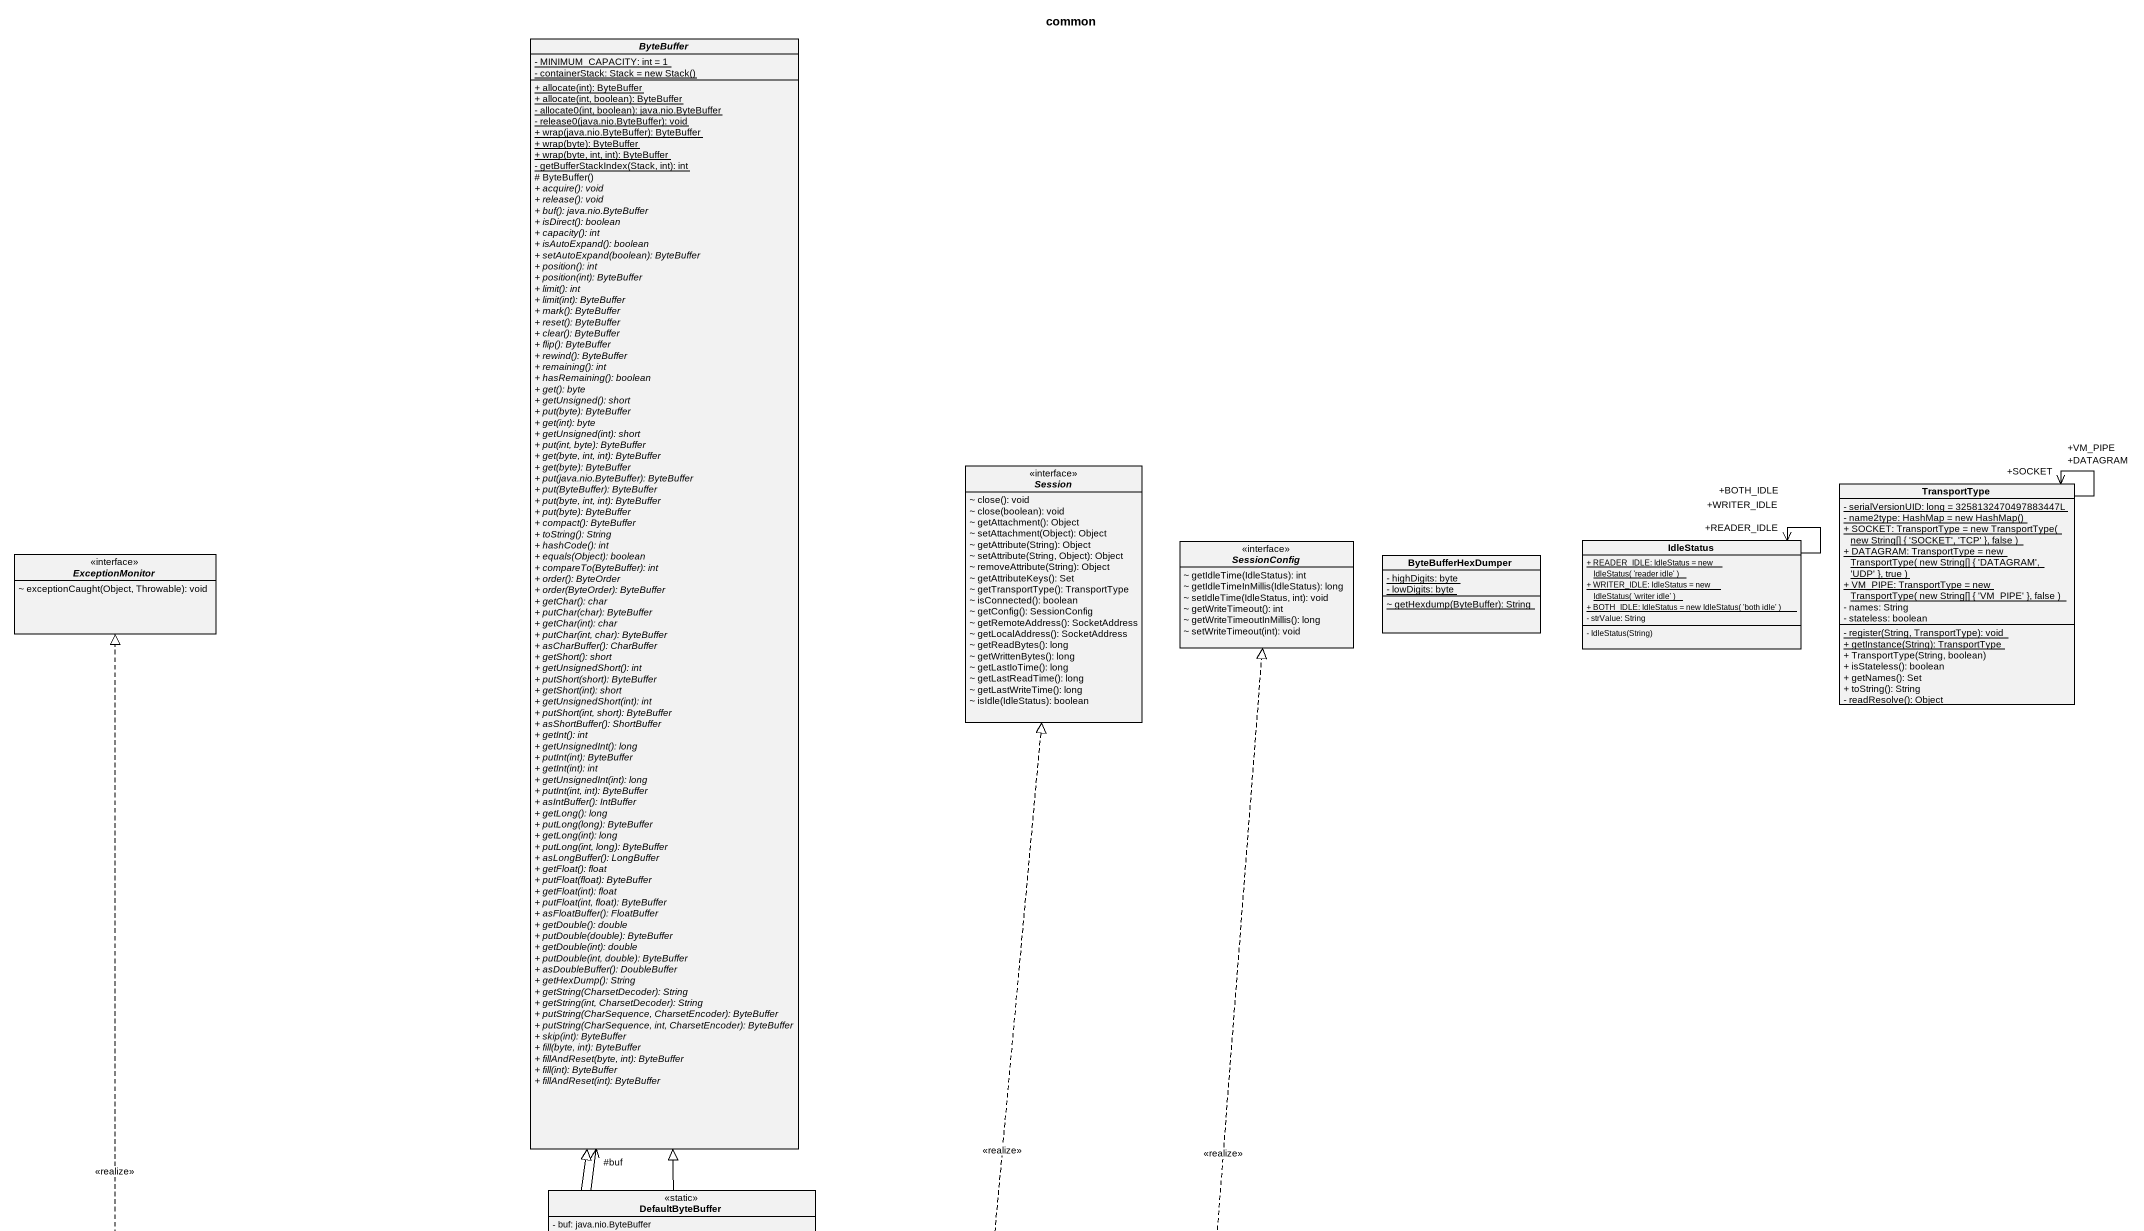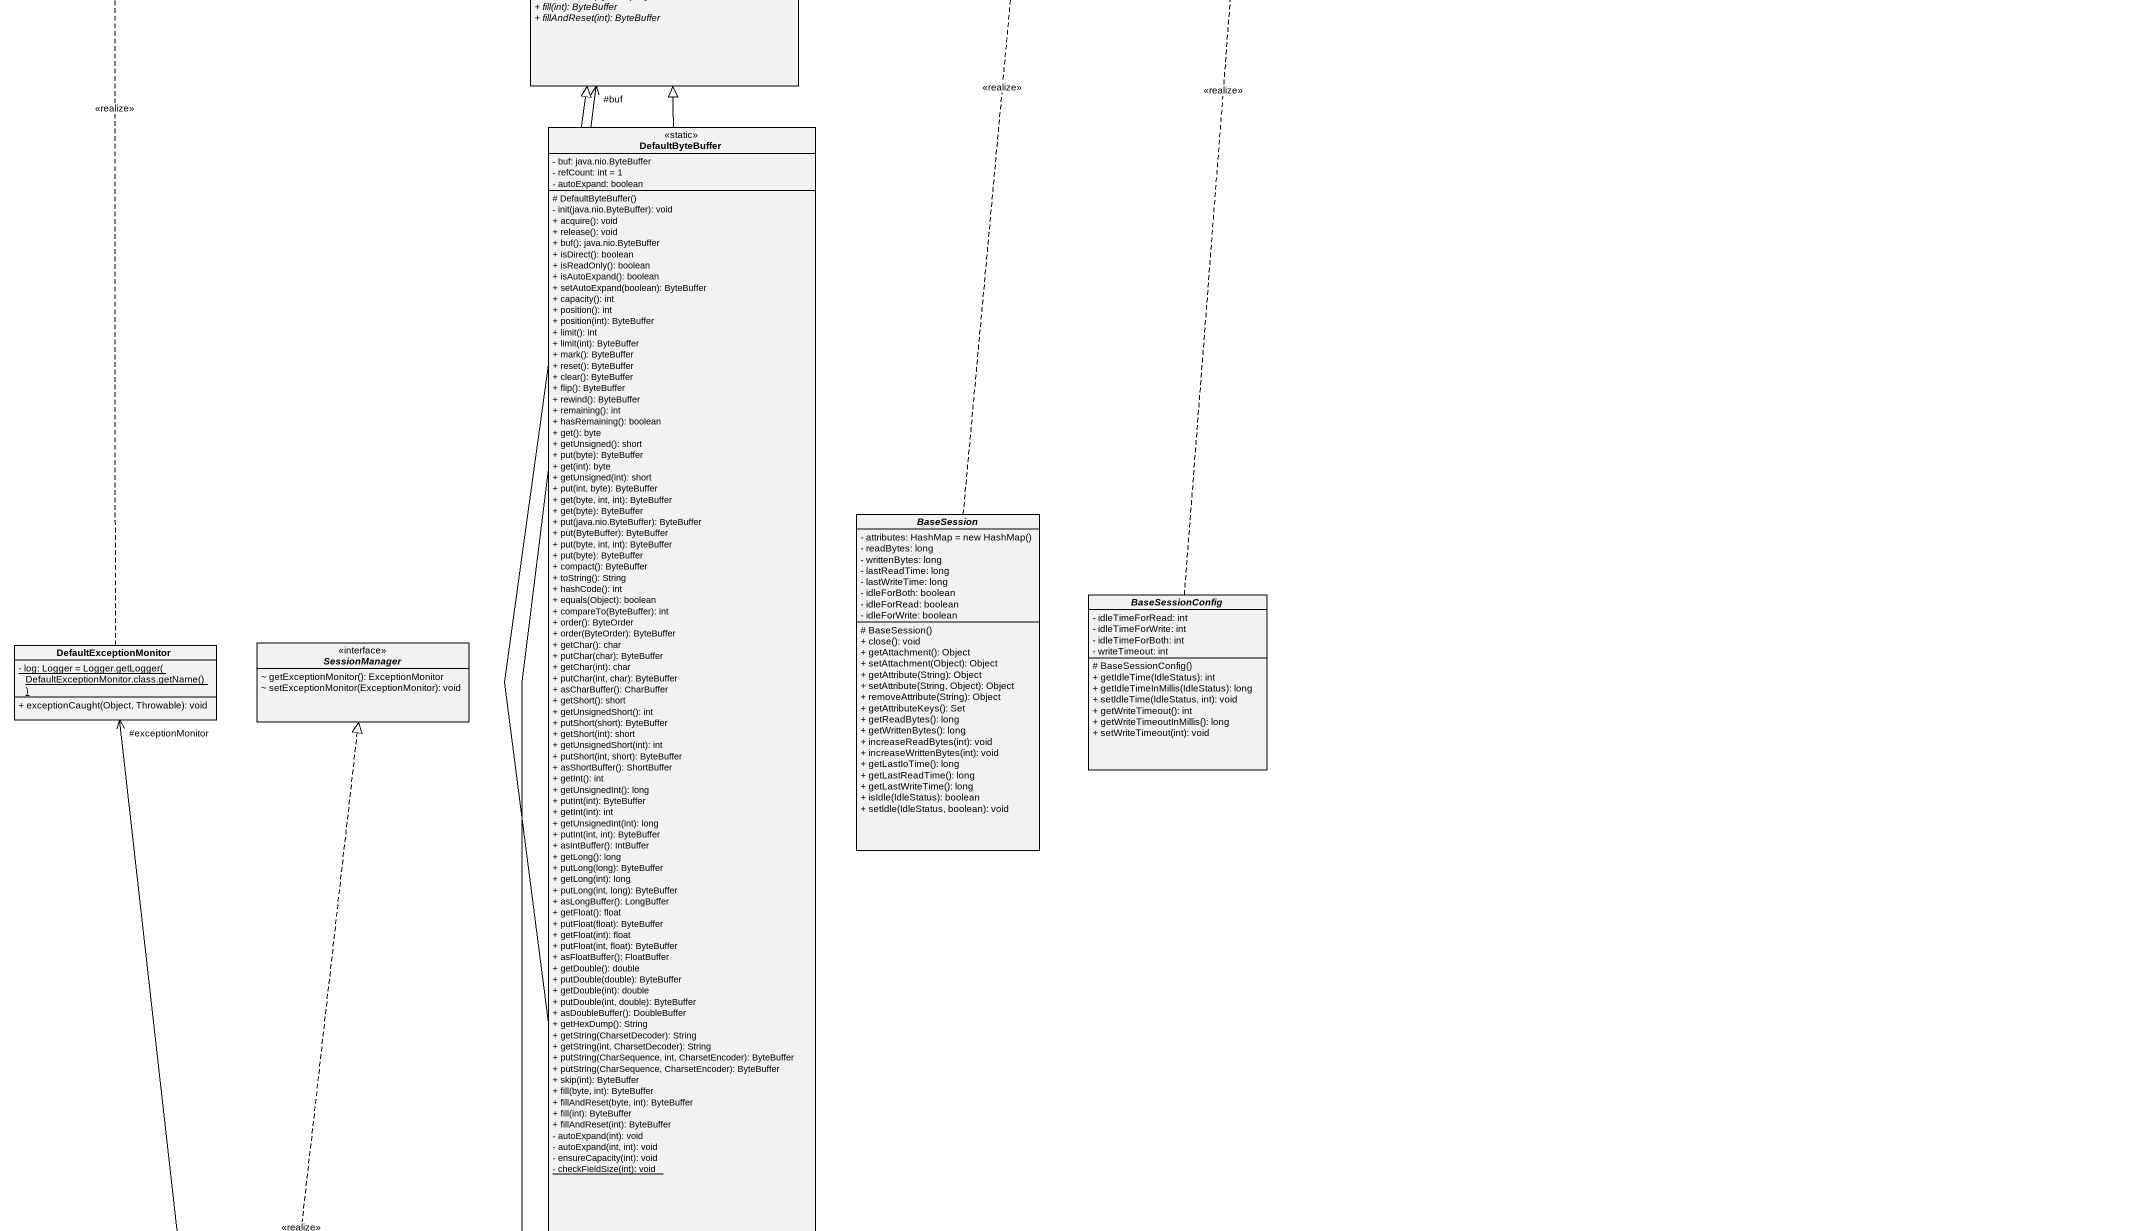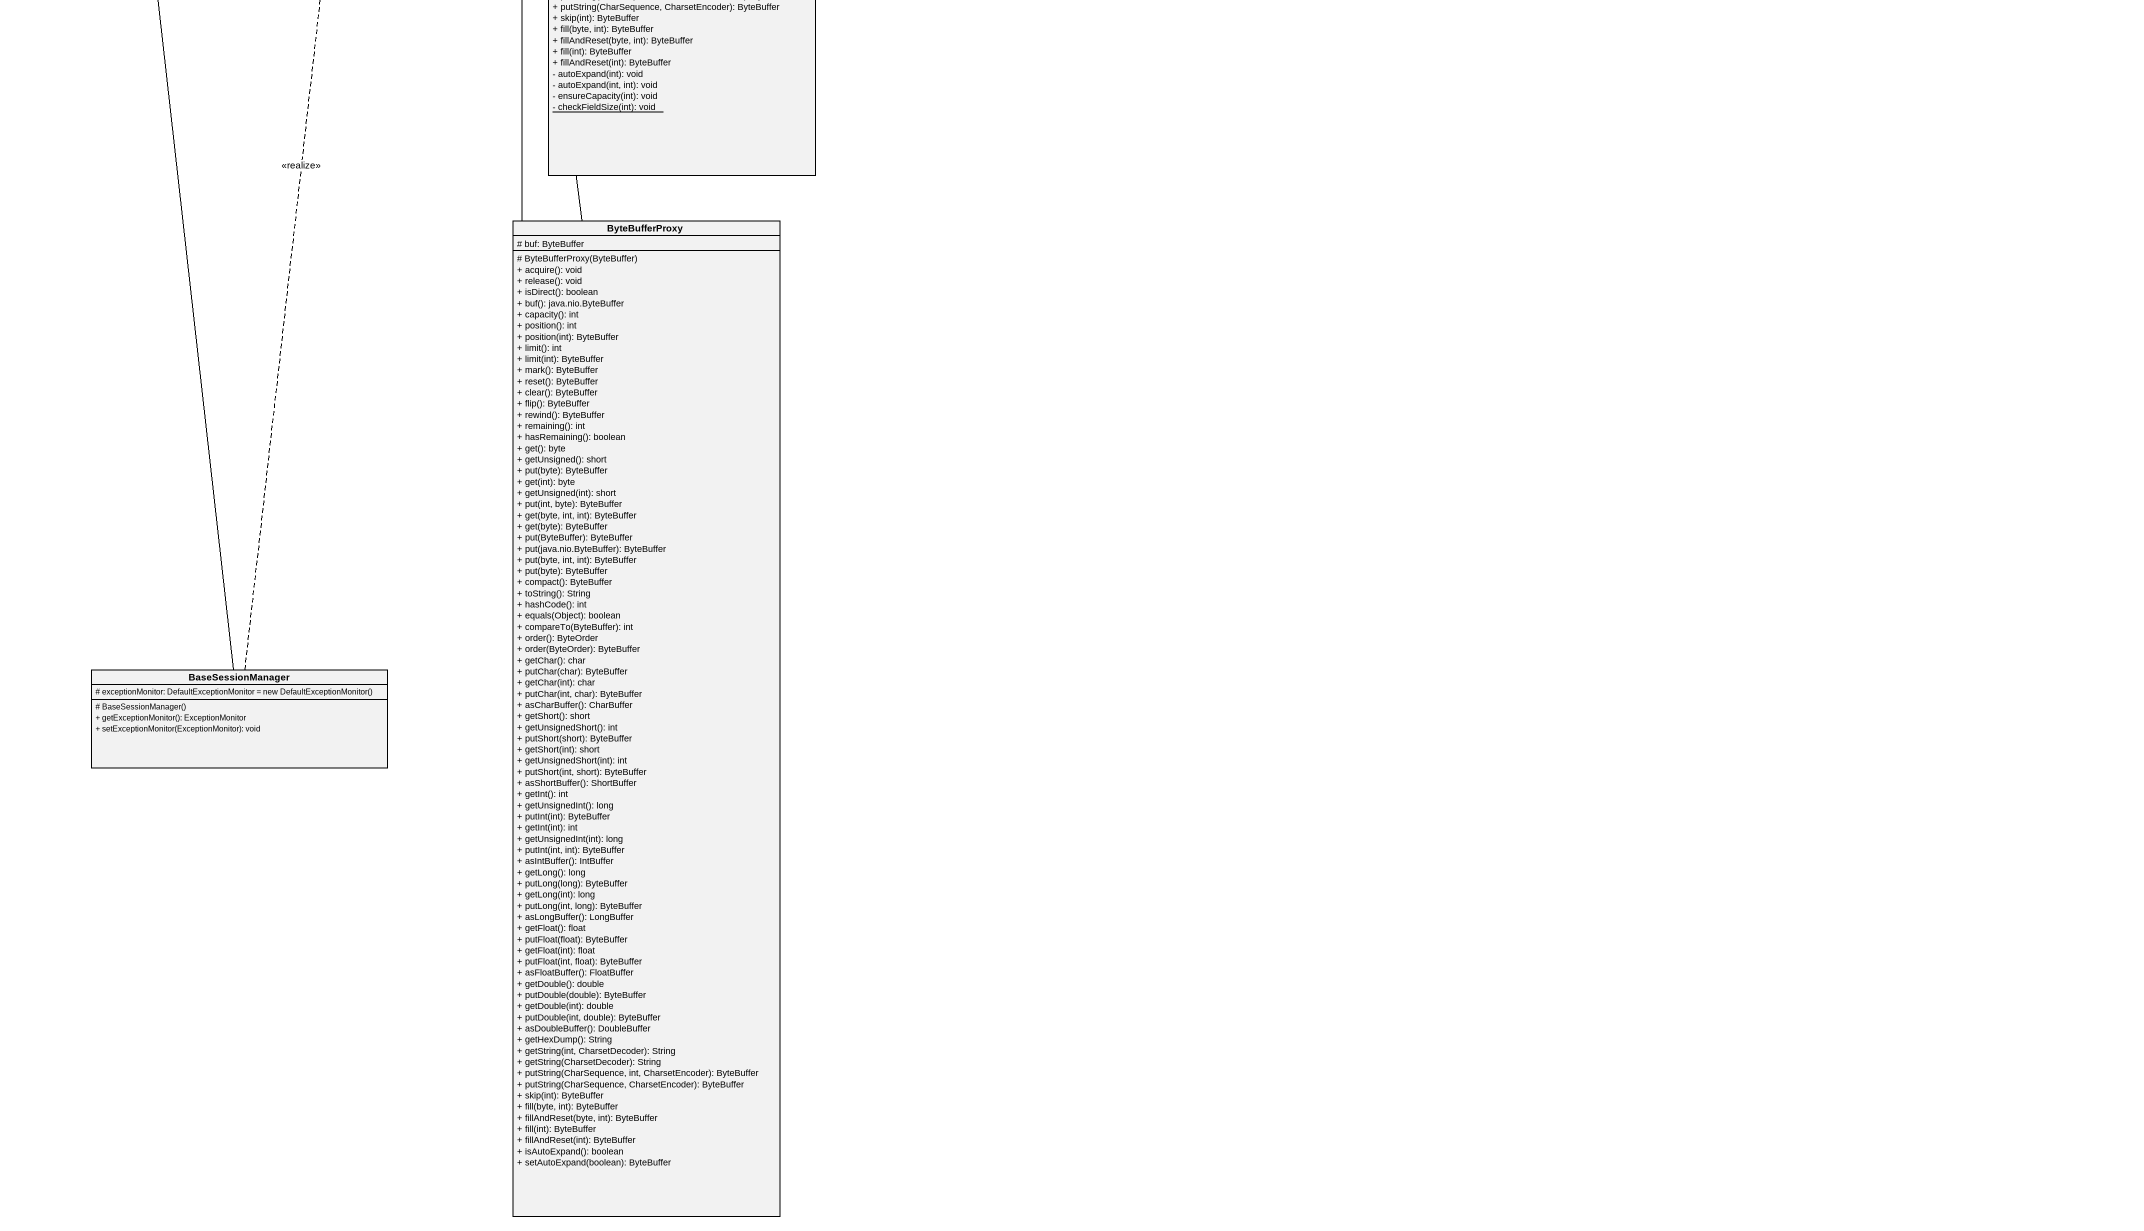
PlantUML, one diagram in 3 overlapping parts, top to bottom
@startuml
title common
hide circle
hide empty members
skinparam classAttributeIconSize 0
abstract class ByteBuffer {
  {static} - MINIMUM_CAPACITY: int = 1
  {static} {field} - containerStack: Stack = new Stack()
  {static} + allocate(int): ByteBuffer
  {static} + allocate(int, boolean): ByteBuffer
  {static} - allocate0(int, boolean): java.nio.ByteBuffer
  {static} - release0(java.nio.ByteBuffer): void
  {static} + wrap(java.nio.ByteBuffer): ByteBuffer
  {static} + wrap(byte): ByteBuffer
  {static} + wrap(byte, int, int): ByteBuffer
  {static} - getBufferStackIndex(Stack, int): int
  # ByteBuffer()
  {abstract} + acquire(): void
  {abstract} + release(): void
  {abstract} + buf(): java.nio.ByteBuffer
  {abstract} + isDirect(): boolean
  {abstract} + capacity(): int
  {abstract} + isAutoExpand(): boolean
  {abstract} + setAutoExpand(boolean): ByteBuffer
  {abstract} + position(): int
  {abstract} + position(int): ByteBuffer
  {abstract} + limit(): int
  {abstract} + limit(int): ByteBuffer
  {abstract} + mark(): ByteBuffer
  {abstract} + reset(): ByteBuffer
  {abstract} + clear(): ByteBuffer
  {abstract} + flip(): ByteBuffer
  {abstract} + rewind(): ByteBuffer
  {abstract} + remaining(): int
  {abstract} + hasRemaining(): boolean
  {abstract} + get(): byte
  {abstract} + getUnsigned(): short
  {abstract} + put(byte): ByteBuffer
  {abstract} + get(int): byte
  {abstract} + getUnsigned(int): short
  {abstract} + put(int, byte): ByteBuffer
  {abstract} + get(byte, int, int): ByteBuffer
  {abstract} + get(byte): ByteBuffer
  {abstract} + put(java.nio.ByteBuffer): ByteBuffer
  {abstract} + put(ByteBuffer): ByteBuffer
  {abstract} + put(byte, int, int): ByteBuffer
  {abstract} + put(byte): ByteBuffer
  {abstract} + compact(): ByteBuffer
  {abstract} + toString(): String
  {abstract} + hashCode(): int
  {abstract} + equals(Object): boolean
  {abstract} + compareTo(ByteBuffer): int
  {abstract} + order(): ByteOrder
  {abstract} + order(ByteOrder): ByteBuffer
  {abstract} + getChar(): char
  {abstract} + putChar(char): ByteBuffer
  {abstract} + getChar(int): char
  {abstract} + putChar(int, char): ByteBuffer
  {abstract} + asCharBuffer(): CharBuffer
  {abstract} + getShort(): short
  {abstract} + getUnsignedShort(): int
  {abstract} + putShort(short): ByteBuffer
  {abstract} + getShort(int): short
  {abstract} + getUnsignedShort(int): int
  {abstract} + putShort(int, short): ByteBuffer
  {abstract} + asShortBuffer(): ShortBuffer
  {abstract} + getInt(): int
  {abstract} + getUnsignedInt(): long
  {abstract} + putInt(int): ByteBuffer
  {abstract} + getInt(int): int
  {abstract} + getUnsignedInt(int): long
  {abstract} + putInt(int, int): ByteBuffer
  {abstract} + asIntBuffer(): IntBuffer
  {abstract} + getLong(): long
  {abstract} + putLong(long): ByteBuffer
  {abstract} + getLong(int): long
  {abstract} + putLong(int, long): ByteBuffer
  {abstract} + asLongBuffer(): LongBuffer
  {abstract} + getFloat(): float
  {abstract} + putFloat(float): ByteBuffer
  {abstract} + getFloat(int): float
  {abstract} + putFloat(int, float): ByteBuffer
  {abstract} + asFloatBuffer(): FloatBuffer
  {abstract} + getDouble(): double
  {abstract} + putDouble(double): ByteBuffer
  {abstract} + getDouble(int): double
  {abstract} + putDouble(int, double): ByteBuffer
  {abstract} + asDoubleBuffer(): DoubleBuffer
  {abstract} + getHexDump(): String
  {abstract} + getString(CharsetDecoder): String
  {abstract} + getString(int, CharsetDecoder): String
  {abstract} + putString(CharSequence, CharsetEncoder): ByteBuffer
  {abstract} + putString(CharSequence, int, CharsetEncoder): ByteBuffer
  {abstract} + skip(int): ByteBuffer
  {abstract} + fill(byte, int): ByteBuffer
  {abstract} + fillAndReset(byte, int): ByteBuffer
  {abstract} + fill(int): ByteBuffer
  {abstract} + fillAndReset(int): ByteBuffer
}
interface Session <<interface>> {
  ~ close(): void
  ~ close(boolean): void
  ~ getAttachment(): Object
  ~ setAttachment(Object): Object
  ~ getAttribute(String): Object
  ~ setAttribute(String, Object): Object
  ~ removeAttribute(String): Object
  ~ getAttributeKeys(): Set
  ~ getTransportType(): TransportType
  ~ isConnected(): boolean
  ~ getConfig(): SessionConfig
  ~ getRemoteAddress(): SocketAddress
  ~ getLocalAddress(): SocketAddress
  ~ getReadBytes(): long
  ~ getWrittenBytes(): long
  ~ getLastIoTime(): long
  ~ getLastReadTime(): long
  ~ getLastWriteTime(): long
  ~ isIdle(IdleStatus): boolean
}
class TransportType {
  {static} - serialVersionUID: long = 3258132470497883447L
  {static} {field} - name2type: HashMap = new HashMap()
  {static} {field} + SOCKET: TransportType = new TransportType( new String[] { 'SOCKET', 'TCP' }, false )
  {static} {field} + DATAGRAM: TransportType = new TransportType( new String[] { 'DATAGRAM', 'UDP' }, true )
  {static} {field} + VM_PIPE: TransportType = new TransportType( new String[] { 'VM_PIPE' }, false )
  - names: String
  - stateless: boolean
  {static} - register(String, TransportType): void
  {static} + getInstance(String): TransportType
  + TransportType(String, boolean)
  + isStateless(): boolean
  + getNames(): Set
  + toString(): String
  - readResolve(): Object
}
interface SessionConfig <<interface>> {
  ~ getIdleTime(IdleStatus): int
  ~ getIdleTimeInMillis(IdleStatus): long
  ~ setIdleTime(IdleStatus, int): void
  ~ getWriteTimeout(): int
  ~ getWriteTimeoutInMillis(): long
  ~ setWriteTimeout(int): void
}
class IdleStatus {
  {static} {field} + READER_IDLE: IdleStatus = new IdleStatus( 'reader idle' )
  {static} {field} + WRITER_IDLE: IdleStatus = new IdleStatus( 'writer idle' )
  {static} {field} + BOTH_IDLE: IdleStatus = new IdleStatus( 'both idle' )
  - strValue: String
  - IdleStatus(String)
}
interface ExceptionMonitor <<interface>> {
  ~ exceptionCaught(Object, Throwable): void
}
class ByteBufferHexDumper {
  {static} - highDigits: byte
  {static} - lowDigits: byte
  {static} ~ getHexdump(ByteBuffer): String
}
class DefaultByteBuffer <<static>> {
  - buf: java.nio.ByteBuffer
  - refCount: int = 1
  - autoExpand: boolean
  # DefaultByteBuffer()
  - init(java.nio.ByteBuffer): void
  + acquire(): void
  + release(): void
  + buf(): java.nio.ByteBuffer
  + isDirect(): boolean
  + isReadOnly(): boolean
  + isAutoExpand(): boolean
  + setAutoExpand(boolean): ByteBuffer
  + capacity(): int
  + position(): int
  + position(int): ByteBuffer
  + limit(): int
  + limit(int): ByteBuffer
  + mark(): ByteBuffer
  + reset(): ByteBuffer
  + clear(): ByteBuffer
  + flip(): ByteBuffer
  + rewind(): ByteBuffer
  + remaining(): int
  + hasRemaining(): boolean
  + get(): byte
  + getUnsigned(): short
  + put(byte): ByteBuffer
  + get(int): byte
  + getUnsigned(int): short
  + put(int, byte): ByteBuffer
  + get(byte, int, int): ByteBuffer
  + get(byte): ByteBuffer
  + put(java.nio.ByteBuffer): ByteBuffer
  + put(ByteBuffer): ByteBuffer
  + put(byte, int, int): ByteBuffer
  + put(byte): ByteBuffer
  + compact(): ByteBuffer
  + toString(): String
  + hashCode(): int
  + equals(Object): boolean
  + compareTo(ByteBuffer): int
  + order(): ByteOrder
  + order(ByteOrder): ByteBuffer
  + getChar(): char
  + putChar(char): ByteBuffer
  + getChar(int): char
  + putChar(int, char): ByteBuffer
  + asCharBuffer(): CharBuffer
  + getShort(): short
  + getUnsignedShort(): int
  + putShort(short): ByteBuffer
  + getShort(int): short
  + getUnsignedShort(int): int
  + putShort(int, short): ByteBuffer
  + asShortBuffer(): ShortBuffer
  + getInt(): int
  + getUnsignedInt(): long
  + putInt(int): ByteBuffer
  + getInt(int): int
  + getUnsignedInt(int): long
  + putInt(int, int): ByteBuffer
  + asIntBuffer(): IntBuffer
  + getLong(): long
  + putLong(long): ByteBuffer
  + getLong(int): long
  + putLong(int, long): ByteBuffer
  + asLongBuffer(): LongBuffer
  + getFloat(): float
  + putFloat(float): ByteBuffer
  + getFloat(int): float
  + putFloat(int, float): ByteBuffer
  + asFloatBuffer(): FloatBuffer
  + getDouble(): double
  + putDouble(double): ByteBuffer
  + getDouble(int): double
  + putDouble(int, double): ByteBuffer
  + asDoubleBuffer(): DoubleBuffer
  + getHexDump(): String
  + getString(CharsetDecoder): String
  + getString(int, CharsetDecoder): String
  + putString(CharSequence, int, CharsetEncoder): ByteBuffer
  + putString(CharSequence, CharsetEncoder): ByteBuffer
  + skip(int): ByteBuffer
  + fill(byte, int): ByteBuffer
  + fillAndReset(byte, int): ByteBuffer
  + fill(int): ByteBuffer
  + fillAndReset(int): ByteBuffer
  - autoExpand(int): void
  - autoExpand(int, int): void
  - ensureCapacity(int): void
  {static} - checkFieldSize(int): void
}
abstract class BaseSession {
  {field} - attributes: HashMap = new HashMap()
  - readBytes: long
  - writtenBytes: long
  - lastReadTime: long
  - lastWriteTime: long
  - idleForBoth: boolean
  - idleForRead: boolean
  - idleForWrite: boolean
  # BaseSession()
  + close(): void
  + getAttachment(): Object
  + setAttachment(Object): Object
  + getAttribute(String): Object
  + setAttribute(String, Object): Object
  + removeAttribute(String): Object
  + getAttributeKeys(): Set
  + getReadBytes(): long
  + getWrittenBytes(): long
  + increaseReadBytes(int): void
  + increaseWrittenBytes(int): void
  + getLastIoTime(): long
  + getLastReadTime(): long
  + getLastWriteTime(): long
  + isIdle(IdleStatus): boolean
  + setIdle(IdleStatus, boolean): void
}
abstract class BaseSessionConfig {
  - idleTimeForRead: int
  - idleTimeForWrite: int
  - idleTimeForBoth: int
  - writeTimeout: int
  # BaseSessionConfig()
  + getIdleTime(IdleStatus): int
  + getIdleTimeInMillis(IdleStatus): long
  + setIdleTime(IdleStatus, int): void
  + getWriteTimeout(): int
  + getWriteTimeoutInMillis(): long
  + setWriteTimeout(int): void
}
class DefaultExceptionMonitor {
  {static} {field} - log: Logger = Logger.getLogger( DefaultExceptionMonitor.class.getName() )
  + exceptionCaught(Object, Throwable): void
}
interface SessionManager <<interface>> {
  ~ getExceptionMonitor(): ExceptionMonitor
  ~ setExceptionMonitor(ExceptionMonitor): void
}
class ByteBufferProxy {
  # buf: ByteBuffer
  # ByteBufferProxy(ByteBuffer)
  + acquire(): void
  + release(): void
  + isDirect(): boolean
  + buf(): java.nio.ByteBuffer
  + capacity(): int
  + position(): int
  + position(int): ByteBuffer
  + limit(): int
  + limit(int): ByteBuffer
  + mark(): ByteBuffer
  + reset(): ByteBuffer
  + clear(): ByteBuffer
  + flip(): ByteBuffer
  + rewind(): ByteBuffer
  + remaining(): int
  + hasRemaining(): boolean
  + get(): byte
  + getUnsigned(): short
  + put(byte): ByteBuffer
  + get(int): byte
  + getUnsigned(int): short
  + put(int, byte): ByteBuffer
  + get(byte, int, int): ByteBuffer
  + get(byte): ByteBuffer
  + put(ByteBuffer): ByteBuffer
  + put(java.nio.ByteBuffer): ByteBuffer
  + put(byte, int, int): ByteBuffer
  + put(byte): ByteBuffer
  + compact(): ByteBuffer
  + toString(): String
  + hashCode(): int
  + equals(Object): boolean
  + compareTo(ByteBuffer): int
  + order(): ByteOrder
  + order(ByteOrder): ByteBuffer
  + getChar(): char
  + putChar(char): ByteBuffer
  + getChar(int): char
  + putChar(int, char): ByteBuffer
  + asCharBuffer(): CharBuffer
  + getShort(): short
  + getUnsignedShort(): int
  + putShort(short): ByteBuffer
  + getShort(int): short
  + getUnsignedShort(int): int
  + putShort(int, short): ByteBuffer
  + asShortBuffer(): ShortBuffer
  + getInt(): int
  + getUnsignedInt(): long
  + putInt(int): ByteBuffer
  + getInt(int): int
  + getUnsignedInt(int): long
  + putInt(int, int): ByteBuffer
  + asIntBuffer(): IntBuffer
  + getLong(): long
  + putLong(long): ByteBuffer
  + getLong(int): long
  + putLong(int, long): ByteBuffer
  + asLongBuffer(): LongBuffer
  + getFloat(): float
  + putFloat(float): ByteBuffer
  + getFloat(int): float
  + putFloat(int, float): ByteBuffer
  + asFloatBuffer(): FloatBuffer
  + getDouble(): double
  + putDouble(double): ByteBuffer
  + getDouble(int): double
  + putDouble(int, double): ByteBuffer
  + asDoubleBuffer(): DoubleBuffer
  + getHexDump(): String
  + getString(int, CharsetDecoder): String
  + getString(CharsetDecoder): String
  + putString(CharSequence, int, CharsetEncoder): ByteBuffer
  + putString(CharSequence, CharsetEncoder): ByteBuffer
  + skip(int): ByteBuffer
  + fill(byte, int): ByteBuffer
  + fillAndReset(byte, int): ByteBuffer
  + fill(int): ByteBuffer
  + fillAndReset(int): ByteBuffer
  + isAutoExpand(): boolean
  + setAutoExpand(boolean): ByteBuffer
}
class BaseSessionManager {
  {field} # exceptionMonitor: DefaultExceptionMonitor = new DefaultExceptionMonitor()
  # BaseSessionManager()
  + getExceptionMonitor(): ExceptionMonitor
  + setExceptionMonitor(ExceptionMonitor): void
}
TransportType --> "+SOCKET" TransportType
TransportType --> "+DATAGRAM" TransportType
TransportType --> "+VM_PIPE" TransportType
IdleStatus --> "+READER_IDLE" IdleStatus
IdleStatus --> "+WRITER_IDLE" IdleStatus
IdleStatus --> "+BOTH_IDLE" IdleStatus
DefaultByteBuffer -up-|> ByteBuffer
BaseSession .up.|> Session : <<realize>>
BaseSessionConfig .up.|> SessionConfig : <<realize>>
DefaultExceptionMonitor .up.|> ExceptionMonitor : <<realize>>
ByteBufferProxy -up-|> ByteBuffer
ByteBufferProxy -up-> "#buf" ByteBuffer
BaseSessionManager -up-> "#exceptionMonitor" DefaultExceptionMonitor
BaseSessionManager .up.|> SessionManager : <<realize>>
@enduml
